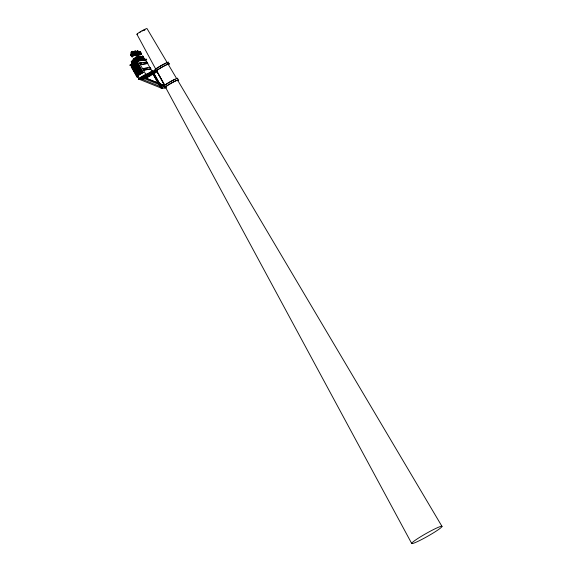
<?xml version="1.0" encoding="UTF-8"?>
<svg xmlns="http://www.w3.org/2000/svg" width="572" height="572" viewBox="0 0 572 572"><rect width="100%" height="100%" fill="white"/><g stroke="black" fill="none" stroke-linecap="round" stroke-linejoin="round"><path stroke-width="0.86" d="M130.888 52.352C135.643 49.442 129.486 53.375 131.631 51.966M133.512 52.031L135.4 50.915L133.512 52.031L134.205 51.501M136.858 51.409C134.599 52.395 139.647 49.592 137.366 51.122M144.58 30.152L145.009 29.73L142.013 31.038M133.44 52.953L133.147 52.953M134.627 52.381C135.607 51.008 128.006 55.641 131.274 54.34M136.065 52.631L135.271 52.889M137.251 52.059L137.637 51.702L135.299 52.817M137.065 53.432L134.513 54.662M137.823 53.067L138.209 52.71L134.685 54.404M139.396 51.88L138.567 52.495M139.911 51.737L140.297 51.38L137.959 52.495M139.439 52.61L138.245 52.996M137.63 54.44L135.671 55.284M139.725 53.11L138.531 53.503M137.745 55.348L138.188 55.348M140.483 52.746L140.869 52.388L137.351 54.083M134.17 59.009L135.364 58.623M133.734 61.34L138.717 58.566L137.394 59.545M134.463 60.975L137.816 59.066L136.987 59.681M137.759 57.922L138.145 57.557L133.569 60.239M136.458 60.768C128.664 64.657 143.007 56.135 137.68 60.053M139.811 56.592L140.204 56.235L137.909 57.214M134.17 61.683L138.102 59.574L137.273 60.189M139.625 57.965L138.431 58.358M140.383 57.6L140.769 57.243L138.481 58.222M140.955 58.609L141.341 58.251L137.823 59.946M143.043 57.279L143.429 56.921L141.141 57.901M142.857 58.651L142.407 58.651M165.43 86.658L161.218 87.166L160.517 87.716L162.09 88.331L166.302 87.823M132.447 61.769L132.861 61.168M132.397 62.298L134.577 61.025M132.733 62.269L134.148 61.526M133.855 61.49L134.484 60.832M133.097 62.655L132.382 62.906M134.062 62.112L135.292 61.504M135.185 61.326L134.141 61.783M133.197 63.142L133.712 62.748M134.527 62.677L133.483 63.134M131.274 52.123L132.246 51.551L131.896 51.823M135.314 52.367L134.592 52.681M136.172 51.709L137.53 50.908L137.18 51.18M135.6 52.867L135.371 52.896M132.111 61.654L132.64 61.311M133.355 60.989L133.755 60.796L133.247 61.19M132.675 62.126L131.803 62.613M132.082 63.02L132.361 62.984M132.969 62.477L134.163 61.84M132.961 62.627L131.867 63.306L132.389 63.07M132.368 63.621L134.613 62.305L134.098 62.698M135.335 61.805L134.012 62.505M139.361 32.697L140.483 31.939M132.132 53.511L131.581 53.918L132.046 53.768M133.283 53.139L134.113 52.524L131.238 54.197M133.569 53.639L134.399 53.024L133.705 53.253M133.977 53.503C138.024 50.786 129.794 55.119 132.053 54.476M132.475 54.59L131.646 55.205L132.339 54.983M133.855 54.14L134.677 53.532L133.991 53.754M135.678 52.896L136.737 52.202L136.043 52.424M134.263 54.011L135.585 53.032L133.24 54.14M132.761 55.098L131.932 55.713L132.618 55.484M136.193 53.318L137.023 52.703L135.585 53.318M134.549 54.512C138.867 51.509 128.421 57.136 132.132 55.849M136.601 53.189L137.923 52.209L134.406 53.904M134.42 55.148C137.13 53.267 130.58 56.792 132.904 55.992M134.835 55.019C139.153 52.016 128.707 57.636 132.418 56.356M136.765 54.326L137.587 53.711L135.385 54.776M135.085 55.67C139.539 52.345 129.015 58.158 132.697 56.857M137.173 54.197L138.488 53.21L134.971 54.912M139.261 52.867L140.583 51.88L138.288 52.86M137.459 54.697L138.774 53.718L135.257 55.412M139.425 54.004L140.247 53.389L138.045 54.454M137.745 55.198L139.06 54.218L135.543 55.92M139.833 53.868L141.155 52.889L137.63 54.59M139.711 54.512L140.533 53.897L138.331 54.955M134.47 58.115L133.641 58.73L134.334 58.508M140.119 54.376L141.434 53.396L137.916 55.091M135.85 57.665L136.672 57.05L135.235 57.665M134.756 58.623L133.026 59.738L134.127 59.374M136.258 57.536L137.573 56.556L132.997 59.231M140.405 54.876L141.72 53.897L138.202 55.591M136.129 58.172L136.958 57.557L135.521 58.172M136.544 58.037L137.859 57.057L134.341 58.752M138.474 57.35L139.296 56.735L137.859 57.35M136.701 59.181C139.411 57.293 132.861 60.818 135.185 60.017M137.116 59.045L138.431 58.065L133.126 61.018M138.76 57.851L139.582 57.236L138.145 57.851M139.168 57.722L140.483 56.735L138.195 57.715M141.134 57.028L141.956 56.413L139.754 57.472M141.541 56.893L142.864 55.913L139.339 57.608M139.325 58.859L140.154 58.244L138.717 58.859M139.74 58.723L141.055 57.743L137.537 59.445M141.42 57.529L142.242 56.914L140.805 57.529M141.827 57.393L143.15 56.413L139.625 58.115M139.611 59.366L140.44 58.752L139.003 59.359M141.985 58.537L142.814 57.922L141.377 58.537M142.399 58.401L143.715 57.422L141.427 58.401M142.685 58.909L144.001 57.922L141.663 59.038M142.557 59.545L143.386 58.93L141.949 59.545M142.964 59.409L144.287 58.43L141.992 59.409M132.461 52.831C133.619 52.066 131.017 53.489 132.203 52.974M131.531 61.326L131.21 61.726M132.103 61.118L131.51 61.469M131.624 61.583L131.31 61.905M131.917 61.354L132.425 60.954L131.503 61.333M132.018 61.533L132.525 61.14L131.539 61.561M133.133 61.133L134.692 60.382M132.304 62.033C133.97 60.932 130.201 62.991 131.925 62.248M133.962 61.461L134.999 60.882L133.877 61.247M135.156 61.318L135.864 60.897M132.876 63.042C134.534 61.94 130.766 64 132.497 63.256M135.342 61.64L136.243 61.054M134.012 62.641L134.284 62.362M135.442 61.819L136.479 61.24M134.742 62.691L135.421 62.377M135.657 62.048L136.529 61.554M135.378 52.438L136.365 51.687L134.67 52.524M132.01 65.387L130.259 65.601L129.98 65.101L138.495 60.053L146.375 59.095L146.661 59.602L145.238 60.439M130.259 65.601L138.781 60.553L146.661 59.602M131.253 65.115L138.217 60.989L145.667 60.089M132.189 66.245L131.21 66.824L136.922 76.92L137.902 76.341L132.111 66.109L133.355 65.494L138.767 75.061L137.523 75.676L138.767 75.061M133.576 65.237L134.82 64.629L140.233 74.196L139.261 74.775L133.576 65.237L134.82 64.629M135.042 64.371L136.286 63.764L141.699 73.33L140.719 73.91L135.042 64.371L136.286 63.764M136.508 63.506L137.752 62.891L143.164 72.458L142.185 73.037L136.508 63.506L137.752 62.891M133.355 65.494L132.111 66.109M140.018 63.013L146.897 61.948L147.748 63.456L140.876 64.522L140.018 63.013L141.62 62.82M140.876 64.522L147.748 63.456M143.157 68.554L150.028 67.489L150.886 68.998L144.008 70.063L143.157 68.554L147.948 67.968M144.008 70.063L150.886 68.998M149.542 67.775L150.028 67.489M138.989 74.803L140.233 74.196M140.455 73.938L141.699 73.33M141.92 73.073L143.164 72.458M138.302 76.298L137.23 76.884L131.517 66.788M145.717 74.253L137.931 60.489L130.974 64.607L138.76 78.378L145.717 74.253L152.338 73.452M162.434 88.553L138.653 79.043L152.467 70.928L162.434 88.553L152.331 70.942L154.926 70.628M140.919 77.899L151.687 71.529L156.034 71.035M138.653 79.043L139.075 79.529L141.677 77.985M149.8 73.18L152.753 71.428M141.205 78.407L146.589 75.218M148.127 74.31L151.201 72.487M160.046 86.444L141.048 78.864L152.088 72.387L160.046 86.444L152.088 72.387M141.019 78.25L144.494 77.828L156.02 70.999L156.306 71.5L144.773 78.328L141.305 78.75M144.473 77.978L151.444 73.91M152.831 73.03L155.105 71.679M139.075 79.529L143.994 78.929L156.935 71.271M164.143 85.514L146.103 78.25L157.15 71.772L164.264 84.349M133.004 53.503L130.459 55.205L131.56 54.848M134.12 53.403L135.342 52.681M133.29 54.011L130.745 55.706L131.846 55.348M133.369 55.098L134.963 54.033L133.526 54.647M138.109 60.446L139.332 59.731M138.517 60.317L141.627 58.752L139.082 60.453M136.694 61.569L137.702 61.004M139.125 60.317L140.726 59.252L140.033 59.474M140.483 59.624L141.706 58.902M137.33 52.195L139.025 51.366L137.323 52.517M137.487 52.331L138.102 51.945L137.745 52.073M132.84 61.311L133.355 60.911M132.969 61.583C135.807 59.967 129.958 62.663 131.825 62.069M134.17 61.147L134.563 60.861M134.298 61.419L134.677 61.211M135.664 61.433L136.379 61.061M133.977 63.185L134.57 62.87M132.954 63.849L133.576 63.542M131.767 53.975L132.54 53.511M137.931 52.567L139.232 51.88M137.702 55.713L138.889 55.091M141.091 58.029L142.528 57.414M134.513 51.387L134.87 51.23L133.898 51.809M132.969 53.103L132.125 53.639L132.482 53.482M136.915 51.323L136.558 51.487M132.397 61.504L132.868 61.283M133.44 61.497L133.97 61.233M134.198 61.118L133.841 61.247M137.08 58.058L134.213 59.738L134.899 59.517M135.471 60.525L134.778 60.746M135.757 61.025L135.064 61.247M138.76 60.389L141.241 60.089M142.9 59.888L145.381 59.581L152.331 71.879M143.215 62.627L146.411 62.241M129.98 65.101L131.724 64.886M131.21 66.824L131.91 66.738M152.838 71.922L156.306 71.5M157.15 71.772L164.55 85.106M136.922 76.92L138.024 76.791M138.76 78.378L140.412 78.171M142.07 77.971L145.381 77.57M146.103 78.25L164.278 85.5M144.387 78.7L164.228 86.622M161.218 87.166L162.09 88.331M176.619 78.536L147.033 28.6A5.806 0.529 -29.5 0 0 140.726 31.539A5.806 0.529 -29.5 0 0 137.552 34.191M177.535 80.073L442.02 526.447A17.425 1.58 -29.5 0 1 419.069 540.826A17.425 1.58 -29.5 0 1 419.419 537.494A17.425 1.58 -29.5 0 1 442.02 526.447M151.687 71.529L151.973 72.029M140.512 62.727L141.363 64.236M143.643 68.261L144.501 69.77M138.495 60.053L138.781 60.553M137.487 62.927L142.9 72.494M136.772 63.471L142.185 73.037M144.494 77.828L144.773 78.328M136.022 63.792L141.434 73.359M143.708 78.428L143.994 78.929M135.307 64.343L140.719 73.91M134.556 64.665L139.968 74.231M133.848 65.208L139.261 74.775M133.09 65.53L138.503 75.096M140.154 78.357L140.44 78.857M133.212 67.546L137.795 75.64M131.61 66.774L132.489 68.325M133.805 70.656L134.685 72.215M135.564 73.767L137.323 76.877M136.908 34.248L164.464 85.321M165.315 86.894L411.654 543.4M157.021 71.271A8.13 0.736 -29.5 0 1 157.364 69.956A8.13 0.736 -29.5 0 1 166.767 64.607A8.13 0.736 -29.5 0 1 168.583 64.693M156.335 71.314A7.307 0.665 -29.5 0 1 162.455 66.931A7.307 0.665 -29.5 0 1 168.64 64.421M155.462 69.419A7.307 0.665 -29.5 0 1 166.116 63.113M154.948 70.184A8.13 0.736 -29.5 0 1 161.068 65.637A8.13 0.736 -29.5 0 1 168.597 62.419M166.137 87.387A8.13 0.736 -29.5 0 1 166.481 86.065A8.13 0.736 -29.5 0 1 175.883 80.716A8.13 0.736 -29.5 0 1 177.699 80.802M164.579 85.535A7.307 0.665 -29.5 0 1 175.225 79.229M165.451 87.43A7.307 0.665 -29.5 0 1 171.571 83.04A7.307 0.665 -29.5 0 1 177.756 80.538M164.064 86.3A8.13 0.736 -29.5 0 1 170.184 81.746A8.13 0.736 -29.5 0 1 177.713 78.536M131.06 53.503L133.741 52.009L131.06 53.503"/></g></svg>
